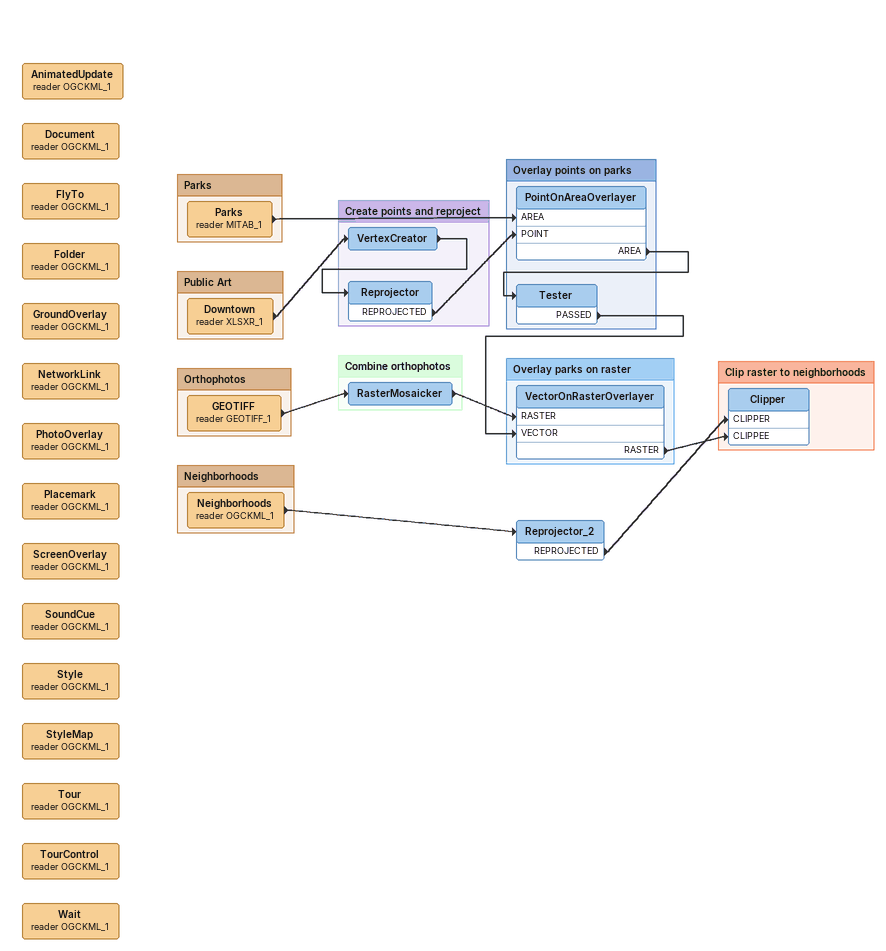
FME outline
AnimatedUpdate (reader OGCKML_1)
Document (reader OGCKML_1)
FlyTo (reader OGCKML_1)
Folder (reader OGCKML_1)
GroundOverlay (reader OGCKML_1)
NetworkLink (reader OGCKML_1)
PhotoOverlay (reader OGCKML_1)
Placemark (reader OGCKML_1)
ScreenOverlay (reader OGCKML_1)
SoundCue (reader OGCKML_1)
Style (reader OGCKML_1)
StyleMap (reader OGCKML_1)
Tour (reader OGCKML_1)
TourControl (reader OGCKML_1)
Wait (reader OGCKML_1)
Reprojector_2
    REPROJECTED -> Clipper [CLIPPER]

Bookmark: Parks
Parks (reader MITAB_1)
    -> PointOnAreaOverlayer [AREA]

Bookmark: Public Art
Downtown (reader XLSXR_1)
    -> VertexCreator

Bookmark: Create points and reproject
VertexCreator
    -> Reprojector
Reprojector
    REPROJECTED -> PointOnAreaOverlayer [POINT]

Bookmark: Overlay points on parks
PointOnAreaOverlayer
    AREA -> Tester
Tester
    PASSED -> VectorOnRasterOverlayer [VECTOR]

Bookmark: Orthophotos
GEOTIFF (reader GEOTIFF_1)
    -> RasterMosaicker

Bookmark: Combine orthophotos
RasterMosaicker
    -> VectorOnRasterOverlayer [RASTER]

Bookmark: Overlay parks on raster
VectorOnRasterOverlayer
    RASTER -> Clipper [CLIPPEE]

Bookmark: Neighborhoods
Neighborhoods (reader OGCKML_1)
    -> Reprojector_2

Bookmark: Clip raster to neighborhoods
Clipper
